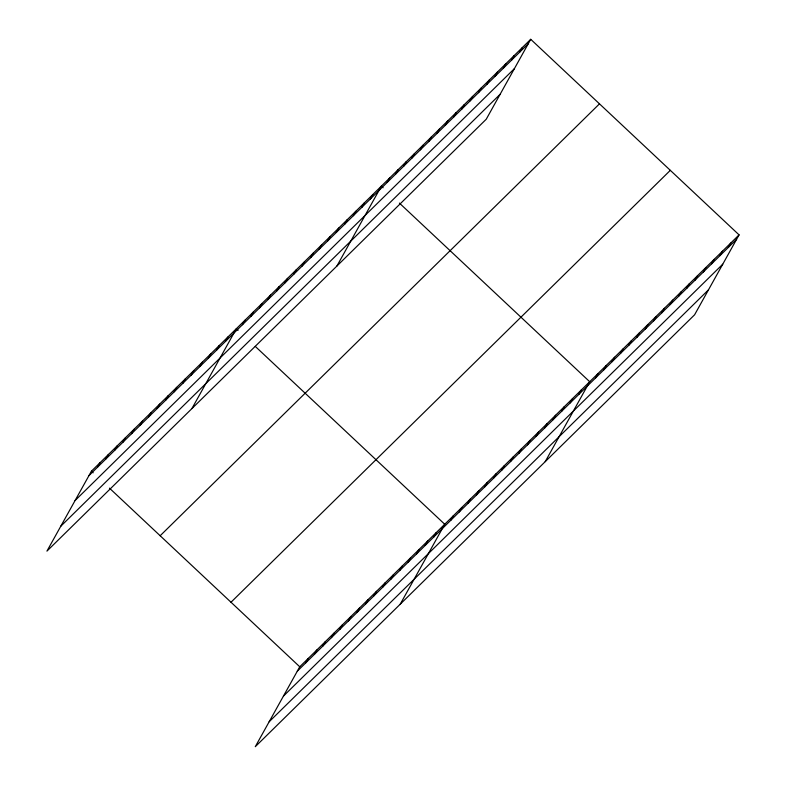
<?xml version="1.0" encoding="UTF-8"?>
<svg xmlns="http://www.w3.org/2000/svg" width="786" height="786" viewBox="0 0 786 786"><rect width="100%" height="100%" fill="white"/><g stroke="black" fill="none" stroke-linecap="round" stroke-linejoin="round"><path stroke-width="1.18" d="M530.727 39.3L91.412 471.197L46.934 551.124L486.249 119.217L530.727 39.3L739.066 234.876L694.588 314.803L255.273 746.7L299.751 666.783L739.066 234.876M97.493 467.228L99.94 462.816M106.022 458.837L108.468 454.436M114.55 450.457L116.996 446.045M123.078 442.076L125.524 437.664M131.606 433.695L134.052 429.284M140.124 425.305L142.58 420.893M148.652 416.924L151.109 412.512M157.18 408.543L159.637 404.132M165.708 400.153L168.165 395.741M174.237 391.772L176.693 387.36M182.765 383.391L185.221 378.98M191.293 375.001L193.749 370.589M199.821 366.62L202.277 362.208M208.349 358.239L210.805 353.828M216.877 349.849L219.333 345.437M225.405 341.468L227.861 337.056M191.902 408.592L236.389 328.676L238.109 330.287M242.461 324.697L244.918 320.285M250.989 316.316L253.446 311.904M259.518 307.935L261.974 303.524M268.046 299.545L270.502 295.133M276.574 291.164L279.03 286.752M285.102 282.783L287.558 278.372M293.63 274.393L296.086 269.981M302.158 266.012L304.614 261.6M310.686 257.631L313.142 253.22M319.214 249.241L321.671 244.829M327.742 240.86L330.199 236.448M336.27 232.479L338.727 228.068M344.799 224.089L347.255 219.687M353.327 215.708L355.783 211.296M361.855 207.327L364.311 202.916M370.383 198.937L372.839 194.535M336.88 266.071L381.367 186.144L383.087 187.756M387.203 182.401L389.66 177.99M395.505 174.237L397.962 169.835M403.808 166.082L406.254 161.67M412.1 157.927L414.556 153.516M420.402 149.762L422.858 145.351M428.694 141.608L431.15 137.196M436.996 133.453L439.453 129.042M445.298 125.288L447.745 120.877M453.591 117.134L456.047 112.722M461.893 108.979L464.349 104.567M470.185 100.814L472.641 96.403M478.487 92.66L480.944 88.248M486.789 84.495L489.236 80.093M495.082 76.34L497.538 71.929M503.384 68.186L505.84 63.774M511.676 60.021L514.132 55.619M519.978 51.866L522.435 47.455M305.823 662.804L308.279 658.393M314.351 654.424L316.807 650.012M322.879 646.033L325.335 641.631M331.407 637.652L333.863 633.241M339.935 629.272L342.391 624.86M348.463 620.881L350.92 616.479M356.991 612.5L359.448 608.089M365.519 604.12L367.976 599.708M374.048 595.729L376.504 591.327M382.576 587.348L385.032 582.937M391.104 578.968L393.56 574.556M399.632 570.577L402.088 566.175M408.16 562.196L410.616 557.785M416.688 553.816L419.144 549.404M425.216 545.425L427.672 541.023M433.744 537.044L436.201 532.633M400.241 604.169L444.729 524.252L255.293 346.42M450.8 520.273L453.257 515.871M459.329 511.892L461.785 507.481M467.857 503.512L470.313 499.1M476.385 495.121L478.841 490.719M484.913 486.74L487.369 482.329M493.441 478.36L495.897 473.948M501.969 469.969L504.425 465.567M510.497 461.588L512.953 457.177M519.025 453.208L521.482 448.796M527.553 444.817L530.01 440.415M536.081 436.436L538.538 432.025M544.61 428.056L547.066 423.644M553.138 419.675L555.584 415.263M561.666 411.284L564.112 406.873M570.194 402.904L572.64 398.492M578.722 394.523L581.168 390.111M545.219 461.647L589.697 381.721L399.406 203.093M595.542 377.978L597.999 373.566M603.845 369.813L606.301 365.411M612.137 361.658L614.593 357.247M620.439 353.504L622.895 349.092M628.741 345.339L631.187 340.937M637.033 337.184L639.49 332.773M645.335 329.029L647.792 324.618M653.628 320.865L656.084 316.463M661.93 312.71L664.386 308.299M670.232 304.555L672.678 300.144M678.524 296.391L680.981 291.989M686.826 288.236L689.283 283.825M695.119 280.081L697.575 275.67M703.421 271.917L705.877 267.515M711.723 263.762L714.169 259.351M720.015 255.607L722.472 251.196M728.317 247.443L730.774 243.041M88.965 475.609L528.28 43.711M75.092 500.525L514.408 68.628M60.807 526.207L500.112 94.3M160.167 535.738L599.482 103.84M231.005 602.243L670.32 170.336M297.295 671.185L736.61 239.288M283.432 696.111L722.747 264.204M269.136 721.784L708.451 289.877M91.412 471.197L93.131 472.818M109.46 488.145L299.751 666.783"/></g></svg>
